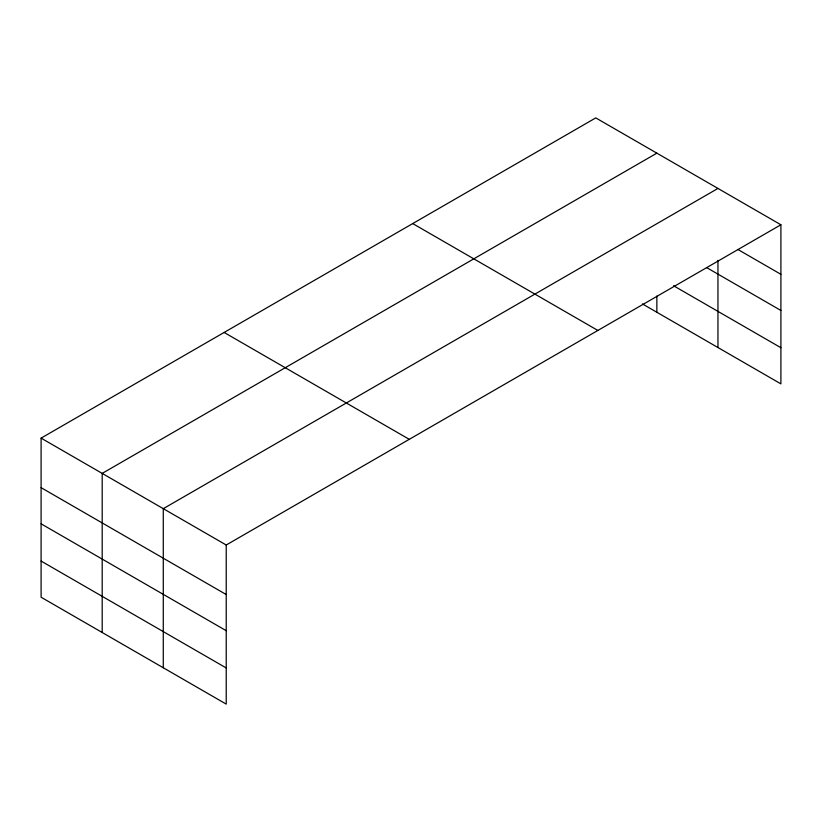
<?xml version="1.0" encoding="UTF-8"?>
<svg xmlns="http://www.w3.org/2000/svg" width="822" height="822" viewBox="0 0 822 822"><rect width="100%" height="100%" fill="white"/><g stroke="black" fill="none" stroke-linecap="round" stroke-linejoin="round"><path stroke-width="1.23" d="M780.9 224.776L595.775 117.895L41.1 438.126L41.1 597.224L226.225 704.105L226.225 545.007L780.9 224.776L780.9 383.874L642.424 303.924M656.86 153.159L102.195 473.4L102.195 632.498M717.955 188.433L163.28 508.674L163.28 667.772M737.837 249.446L780.9 274.312M706.848 267.715L780.9 310.469M673.526 285.727L780.9 347.716M412.726 223.574L597.861 330.454M224.139 332.448L409.274 439.338M41.1 438.126L226.225 545.007M41.1 487.662L226.225 594.542M41.1 523.82L226.225 630.7M41.1 561.066L226.225 667.957M717.955 260.41L717.955 347.531M656.86 296.054L656.86 312.257"/></g></svg>
